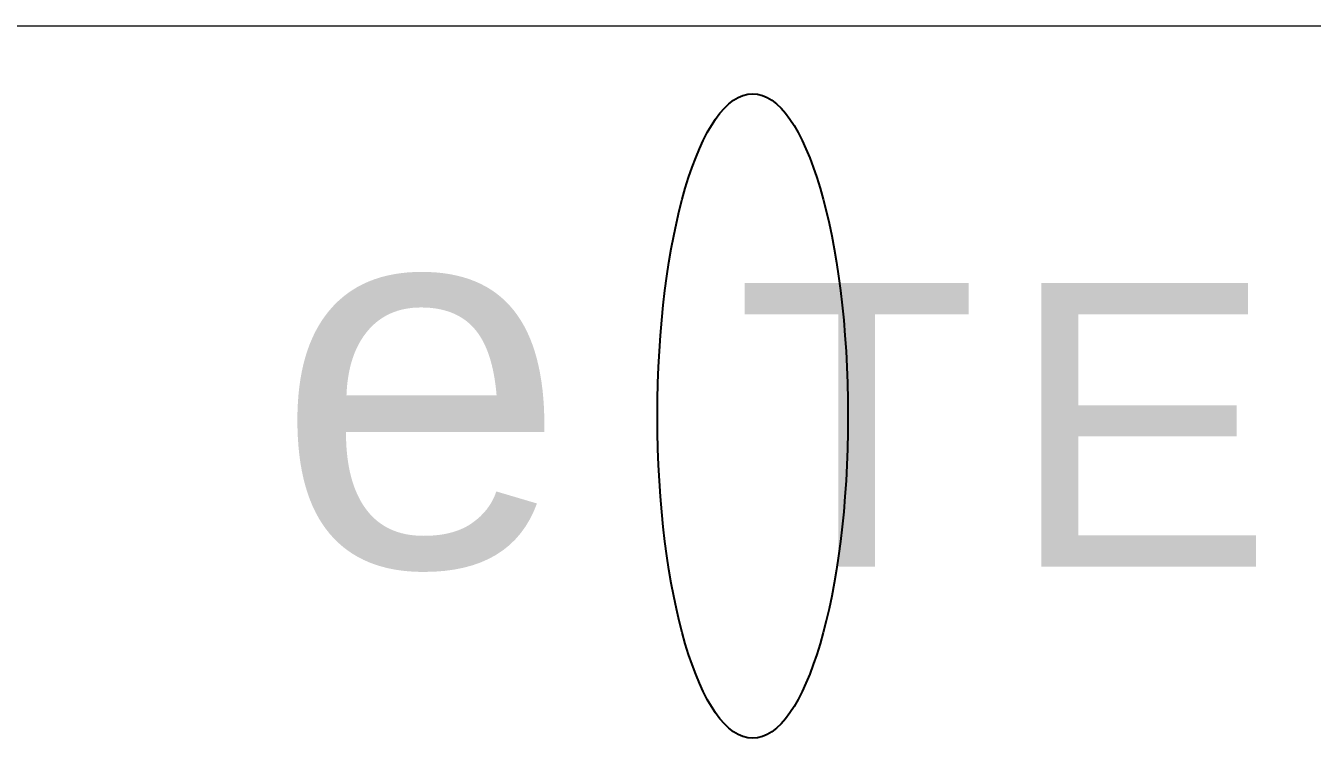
# Model space of a CAD drawing. Header units: millimetres. Extents: x 0 to 134087, y -49114 to 20834.
# Drawn here: x 55775 to 56308, y -28031 to -27736 of the extents above; entities that cross this region are included whole.
import ezdxf

# ---------------------------------------------------------------- set-up
doc = ezdxf.new("R2010")
doc.units = ezdxf.units.MM
doc.header["$LTSCALE"] = 35
doc.layers.add('border', color=130, linetype='Continuous')
doc.styles.add('USER1', font='swiss.ttf', dxfattribs={"width": 0.8, "height": 5})

# ---------------------------------------------------------------- blocks, each defined once
blk = doc.blocks.new('TITLE')
at = {"color": 3}
blk.add_ellipse((742.788, 75.256), major_axis=(0, 5.343), ratio=0.29564, dxfattribs=at)
at = {"layer": 'border', "color": 7, "linetype": 'Continuous', "lineweight": 0}
blk.add_line((699.671, 81.726), (823.671, 81.726), dxfattribs=at)
at = {"color": 6, "style": 'USER1'}
for s, height, p in [('e', 6.247, (734.87, 72.759)), ('T', 4.704, (742.507, 72.759)), ('E', 4.704, (747.032, 72.759))]:
    blk.add_text(s, height=height, dxfattribs=at).set_placement(p)

msp = doc.modelspace()

# ---------------------------------------------------------------- block references
at = {"linetype": 'ByBlock', "xscale": 24.99999999749996, "yscale": 24.99999999749996, "zscale": 24.99999999749996}
msp.add_blockref('TITLE', (37506.4576, -29779.1803), dxfattribs=at)

doc.saveas('drawing.dxf')
